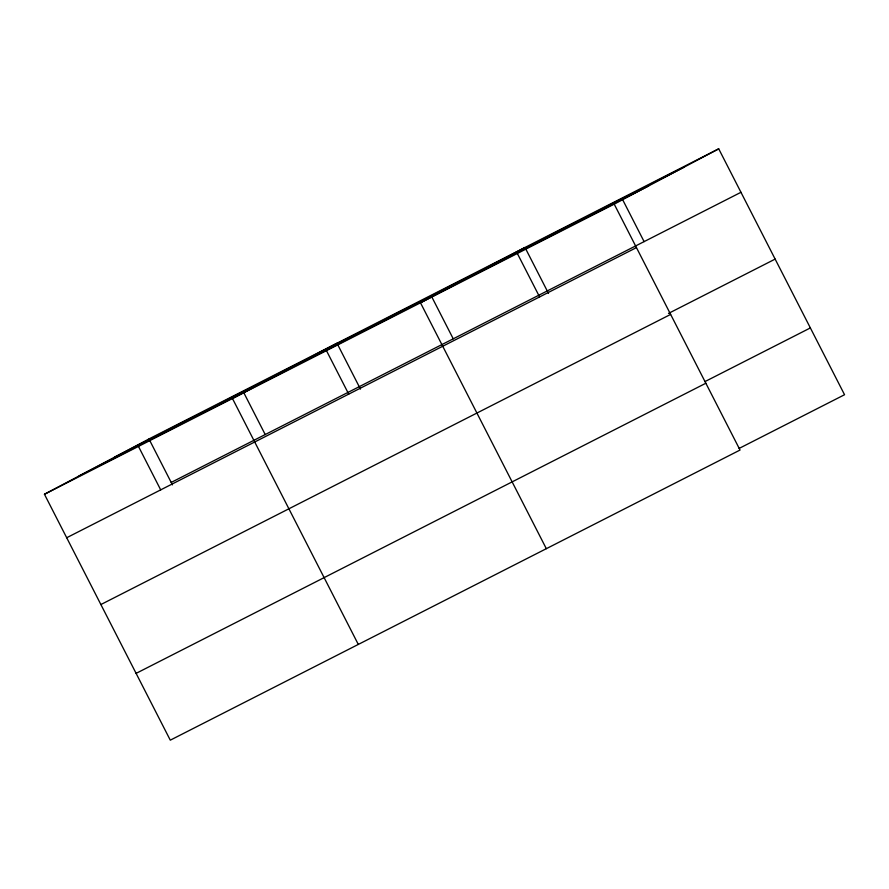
<?xml version="1.0" encoding="UTF-8"?>
<svg xmlns="http://www.w3.org/2000/svg" width="889" height="889" viewBox="0 0 889 889"><rect width="100%" height="100%" fill="white"/><g stroke="black" fill="none" stroke-linecap="round" stroke-linejoin="round"><path stroke-width="1.33" d="M718.712 148.83L614.21 204.137L740.037 450.045L170.288 740.17L44.45 494.273L148.963 438.955L718.712 148.83L844.55 394.727L739.115 448.423M336.975 343.221L232.474 398.528L358.3 644.425M524.999 247.475L420.486 302.782L546.324 548.68M114.47 457.213L684.23 167.088M78.943 476.015L648.692 185.89M44.45 494.273L614.21 204.137M171.199 482.427L740.959 192.302M66.697 537.734L636.446 247.609M668.484 313.417L775.141 259.099M100.879 604.542L670.628 314.406M704.921 381.614L810.368 327.93M136.095 673.373L705.855 383.237M622.478 199.358L644.103 241.619M525.621 248.687L548.491 293.37M517.342 253.465L539.59 296.926M431.61 296.548L453.234 338.809M337.598 344.421L360.467 389.115M326.474 350.655L348.721 394.127M243.586 392.293L265.211 434.554M148.963 438.955L172.444 484.861M138.462 446.4L160.698 489.872"/></g></svg>
